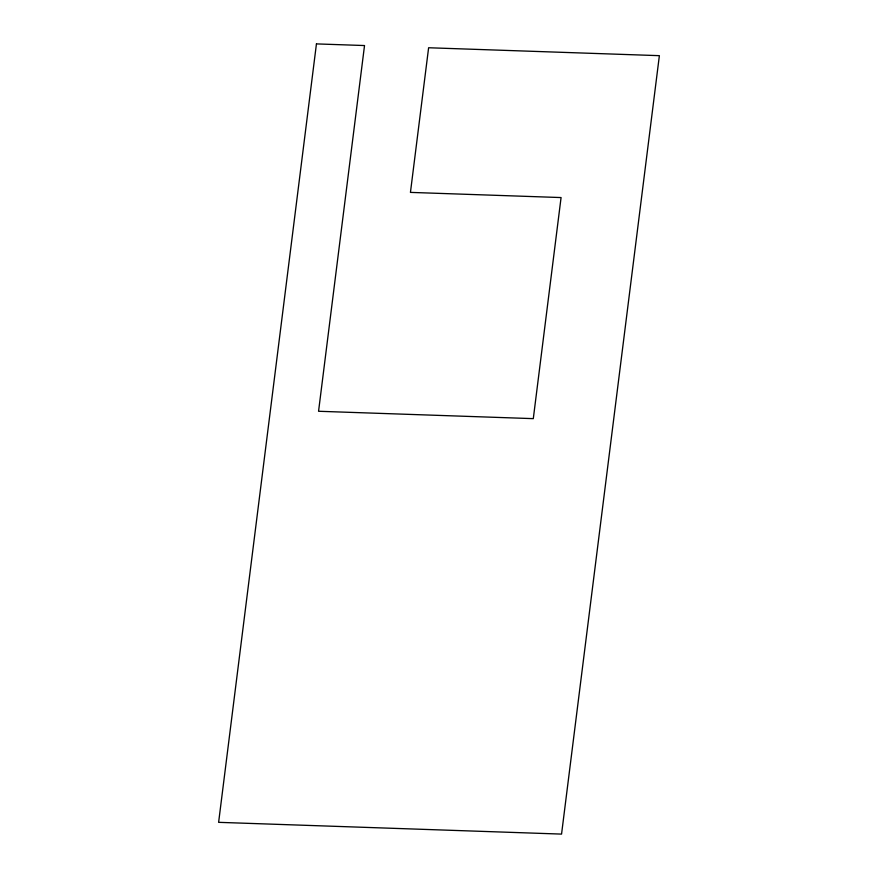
<?xml version="1.0" encoding="UTF-8"?>
<svg xmlns="http://www.w3.org/2000/svg" width="878" height="878" viewBox="0 0 878 878"><rect width="100%" height="100%" fill="white"/><g stroke="black" fill="none" stroke-linecap="round" stroke-linejoin="round"><path stroke-width="1.32" d="M316.442 43.9L218.622 822.335L561.558 834.1L659.378 55.665L428.618 47.752L410.443 192.392L561.075 197.561L533.297 418.641L318.56 411.266L364.524 45.546L316.442 43.9"/></g></svg>
